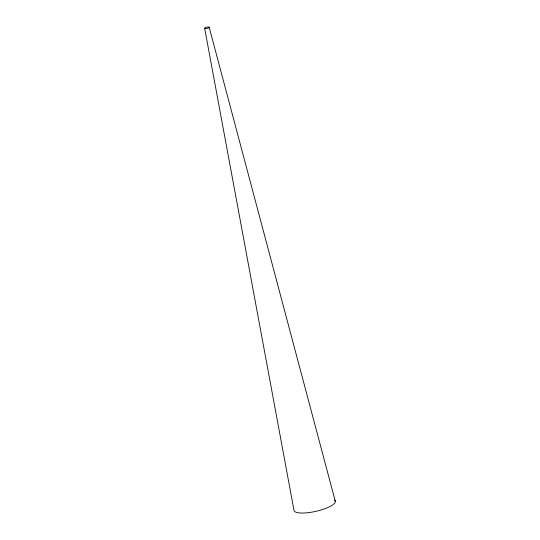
<?xml version="1.0" encoding="UTF-8"?>
<svg xmlns="http://www.w3.org/2000/svg" width="540" height="540" viewBox="0 0 540 540"><rect width="100%" height="100%" fill="white"/><g stroke="black" fill="none" stroke-linecap="round" stroke-linejoin="round"><path stroke-width="0.81" d="M209.196 27.317A2.329 0.621 -12.7 0 1 205.774 28.58A2.329 0.621 -12.7 0 1 205.794 27.473A2.329 0.621 -12.7 0 1 209.196 27.317L335.353 501.525M204.647 28.262L293.942 510.111A21.188 5.663 -12.7 0 0 317.264 511.022A21.188 5.663 -12.7 0 0 334.672 500.168"/></g></svg>
